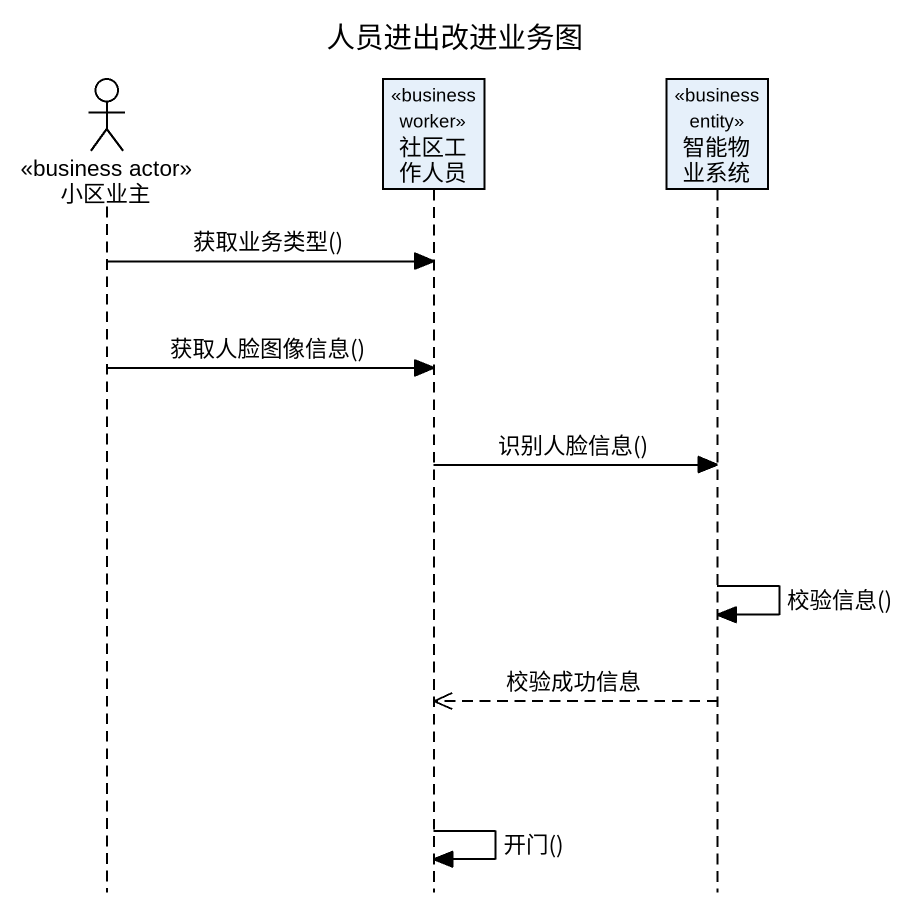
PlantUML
@startuml
title 人员进出改进业务图
hide footbox
actor 小区业主 <<business actor>>
participant 社区工作人员 <<business worker>>
participant 智能物业系统 <<business entity>>

小区业主 -> 社区工作人员 : 获取业务类型()
小区业主 -> 社区工作人员 : 获取人脸图像信息()
社区工作人员 -> 智能物业系统 : 识别人脸信息()
智能物业系统 -> 智能物业系统 : 校验信息()
智能物业系统 -->> 社区工作人员 : 校验成功信息
社区工作人员 -> 社区工作人员 : 开门()
@enduml
